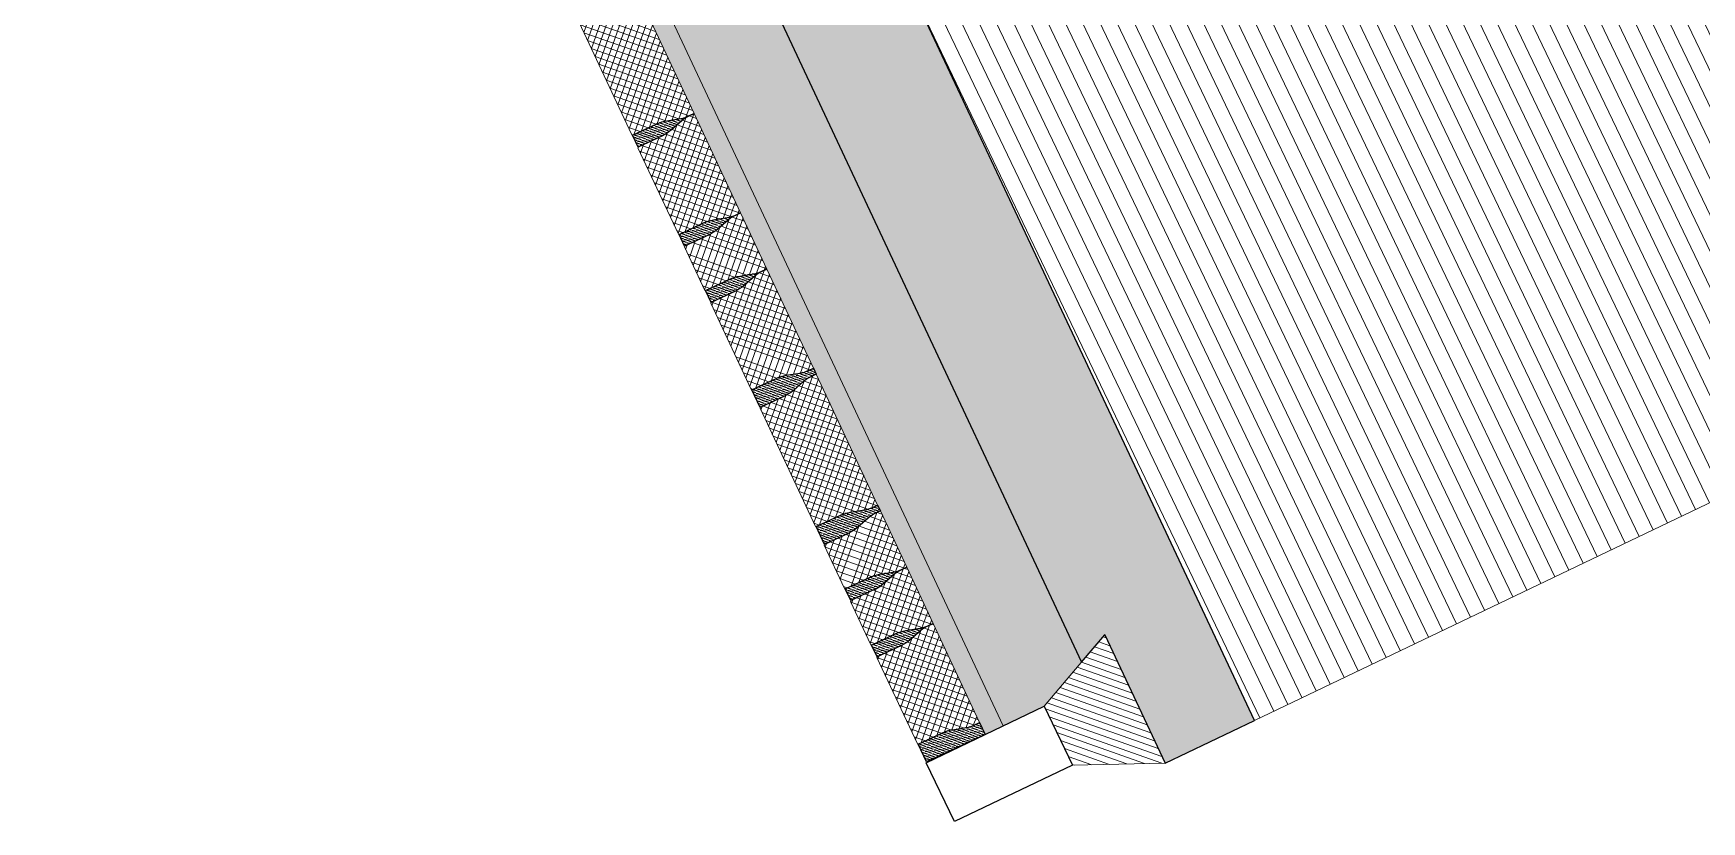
# Model space of a CAD drawing. Header units: metres. Extents: x 678805 to 1359287, y 2747329 to 5497370.
# Drawn here: x 679480.419 to 679482.97, y 2747414.929 to 2747416.135 of the extents above; entities that cross this region are included whole.
import ezdxf

# ---------------------------------------------------------------- set-up
doc = ezdxf.new("R2010")
doc.units = ezdxf.units.M
doc.layers.add('02-L-Waterfeatures 01', color=7, linetype='Continuous', true_color=0x4da6ff)
doc.layers.add('XREF_MON_WATERFEATURE$0$EIT_3 TR sorra', color=7, linetype='Continuous', true_color=0xd8ceb0)
doc.layers.add('XREF_MON_WATERFEATURE$0$-aux', color=50, linetype='Continuous', plot=False)
doc.layers.add('XREF_MON_WATERFEATURE$0$00_Aux', color=6, linetype='Continuous', plot=False)
doc.layers.add('XREF_MON_WATERFEATURE$0$02-L-projecció', color=7, linetype='Continuous', lineweight=5, true_color=0x636363)
doc.layers.add('XREF_MON_WATERFEATURE$0$3-TR tot_u', color=7, linetype='Continuous', lineweight=5, true_color=0x787878)
for name, color, linetype, lineweight in [('XREF_MON_WATERFEATURE$0$02-L-seccionat', 6, 'Continuous', 5), ('XREF_MON_WATERFEATURE$0$3-TR Formigó', 252, 'Continuous', 0), ('XREF_MON_WATERFEATURE$0$3-TR terra compactada', 45, 'Continuous', 0), ('XREF_MON_WATERFEATURE$0$3-TR Tot-u', 37, 'Continuous', 0)]:
    doc.layers.add(name, color=color, linetype=linetype, lineweight=lineweight)
pattern_1 = [(44.99999999989515, (-42.7872098154829, 32.41382765164599), (-0.00673519209078954, 0.006735192090814187), []), (134.9999999998951, (-42.7872098154829, 32.41382765164599), (-0.006735192090814189, -0.006735192090789539), [])]
pattern_2 = [(43.98579928964269, (-28.77457480868075, -68.73863398749381), (0.001927275125572214, 0.00660389192404396), [0.008532812500000061, -0.001706562500000013, 0, -0.001706562500000013])]

# ---------------------------------------------------------------- blocks, each defined once
blk = doc.blocks.new('XREF_MON_WATERFEATURE$0$WTF Without Channel')
at = {"layer": 'XREF_MON_WATERFEATURE$0$3-TR Formigó'}
h = blk.add_hatch(dxfattribs=at)
h.set_pattern_fill('ANSI37', color=256, scale=0.002999999999999999, angle=-18.27604261032589, style=0)
h.set_pattern_definition(pattern_1)
edge = h.paths.add_edge_path()
edge.add_line((0.345642413341146, 1.253303723875434), (0.3457063155739419, 1.261499254498632))
edge.add_arc((0.2972902313828527, 1.26187677877058), 0.04841755604090864, 359.5532453845096, 375.5522645108986)
edge.add_line((0.3439350406198614, 1.274858362041415), (0.3381502913336121, 1.295643834397198))
edge.add_arc((0.3932026036874281, 1.31096529537855), 0.05714459083854954, 179.5532546543674, 195.5522737806497, ccw=False)
edge.add_line((0.3360597499205582, 1.311410857364536), (0.3363804080082886, 1.352534881792963))
edge.add_line((0.3363804080082886, 1.352534881792963), (0.3355832261524014, 1.352541096974165))
edge.add_line((0.3355832261524014, 1.352541096974165), (0.3355898082746975, 1.353385148104281))
edge.add_line((0.3355898082746975, 1.353385148104281), (0.1897683698708974, 1.354522170964629))
edge.add_line((0.1897683698708974, 1.354522170964629), (0.1897617907753997, 1.353678117971868))
edge.add_line((0.1897617907753997, 1.353678117971868), (0.1889646084538512, 1.353684337809683))
edge.add_line((0.1889646084538512, 1.353684337809683), (0.1886439503661208, 1.312560310587288))
edge.add_arc((0.131501105331262, 1.313005877022646), 0.05714458214149617, 343.5542309988111, 359.55325012509354, ccw=False)
edge.add_line((0.1863077956742458, 1.296827806625516), (0.1801996276273243, 1.276135062798859))
edge.add_arc((0.2266363249421417, 1.262427681987269), 0.04841754998161203, 163.5542306388009, 179.5532497651898)
edge.add_line((0.1782202467813008, 1.262805202510209), (0.1781563426858597, 1.254609673749656))
edge.add_line((0.1781563426858597, 1.254609673749656), (0.345642413341146, 1.253303723875434))
h = blk.add_hatch(dxfattribs=at)
h.set_pattern_fill('ANSI37', color=256, scale=0.002999999999999999, angle=-18.27604261032589, style=0)
h.set_pattern_definition(pattern_1)
edge = h.paths.add_edge_path()
edge.add_line((0.4406025834406577, 1.252559720538557), (0.4406664882345908, 1.260755249764771))
edge.add_arc((0.3922503960194019, 1.261132765027368), 0.04841756399451735, 359.5532561195993, 375.5522752459881)
edge.add_line((0.4388952104865425, 1.274114359170199), (0.4331104612002932, 1.294899830128998))
edge.add_arc((0.488162775792965, 1.310221287201234), 0.05714459194732979, 179.5532502765493, 195.5522694028317, ccw=False)
edge.add_line((0.4310199209513925, 1.310666853561998), (0.4313405795047842, 1.351790875662119))
edge.add_line((0.4313405795047842, 1.351790875662119), (0.4305433981145583, 1.351797093171627))
edge.add_line((0.4305433981145583, 1.351797093171627), (0.4305499797711931, 1.352641143836082))
edge.add_line((0.4305499797711931, 1.352641143836082), (0.3572544132849984, 1.353212654124946))
edge.add_line((0.3572544132849984, 1.353212654124946), (0.3572478316283636, 1.352368603926153))
edge.add_line((0.3572478316283636, 1.352368603926153), (0.3564506502381377, 1.352374824229629))
edge.add_line((0.3564506502381377, 1.352374824229629), (0.3561299921504073, 1.311250796075911))
edge.add_arc((0.2989871460408464, 1.311696358136492), 0.05714458318205508, 343.55423539343246, 359.5532545197149, ccw=False)
edge.add_line((0.3537938386226855, 1.295518291648478), (0.3476856696444415, 1.274825547821821))
edge.add_arc((0.3941223688488682, 1.261118168434179), 0.04841755139078353, 163.5542328879748, 179.5532520143637)
edge.add_line((0.3457062892640792, 1.26149568706751), (0.3456423863327913, 1.253300157375635))
edge.add_line((0.3456423863327913, 1.253300157375635), (0.4406025834406577, 1.252559720538557))
h = blk.add_hatch(dxfattribs=at)
h.set_pattern_fill('ANSI37', color=256, scale=0.002999999999999999, angle=-18.27604261032589, style=0)
h.set_pattern_definition(pattern_1)
edge = h.paths.add_edge_path()
edge.add_line((0.5355628378248625, 1.251826351508499), (0.5356267428516261, 1.26002187980339))
edge.add_arc((0.4872106506364373, 1.260399395065987), 0.04841756399451735, 359.5532561195993, 375.5522752459881)
edge.add_line((0.5338554651035778, 1.273380989208818), (0.5280707151188366, 1.294166459701956))
edge.add_arc((0.5831230317175331, 1.309487914521854), 0.05714459327601579, 179.5532475616641, 195.5522666879465, ccw=False)
edge.add_line((0.5259801755684279, 1.309933483600617), (0.5263008334233277, 1.351057505700738))
edge.add_line((0.5263008334233277, 1.351057505700738), (0.5255036522659324, 1.351063724141569))
edge.add_line((0.5255036522659324, 1.351063724141569), (0.5255102339225672, 1.35190777340904))
edge.add_line((0.5255102339225672, 1.35190777340904), (0.4522146676692032, 1.352479285560549))
edge.add_line((0.4522146676692032, 1.352479285560549), (0.4522080853140764, 1.351635233964772))
edge.add_line((0.4522080853140764, 1.351635233964772), (0.4514109046223425, 1.351641453802586))
edge.add_line((0.4514109046223425, 1.351641453802586), (0.4510902463017814, 1.310517425648869))
edge.add_arc((0.3939473990011022, 1.31096298416306), 0.0571445843454853, 343.55423895840835, 359.55325808469075, ccw=False)
edge.add_line((0.4487540937053822, 1.294784920755775), (0.4426459237958156, 1.274092178326101))
edge.add_arc((0.4890826250062674, 1.260384801190797), 0.0484175526770842, 163.5542361163345, 179.5532552427235)
edge.add_line((0.4406665441139452, 1.260762317106129), (0.4406026409498267, 1.252566788345576))
edge.add_line((0.4406026409498267, 1.252566788345576), (0.5355628378248625, 1.251826351508499))
h = blk.add_hatch(dxfattribs=at)
h.set_pattern_fill('ANSI37', color=256, scale=0.002999999999999999, angle=-18.27604261032589, style=0)
h.set_pattern_definition(pattern_1)
edge = h.paths.add_edge_path()
edge.add_line((0.7667925496145003, 1.250023365486414), (0.7668564541756027, 1.25821889564395))
edge.add_arc((0.7184403688203602, 1.258596411632003), 0.0484175571404356, 359.5532551978485, 375.5522743242374)
edge.add_line((0.7650851768932156, 1.271578003186733), (0.7593004280726277, 1.292363474145533))
edge.add_arc((0.8143527472863905, 1.307684934401428), 0.05714459725282008, 179.5532521094857, 195.5522712357681, ccw=False)
edge.add_line((0.7572098871252351, 1.308130498975516), (0.7575305447473042, 1.349254523403943))
edge.add_line((0.7575305447473042, 1.349254523403943), (0.7567333642884009, 1.349260738585145))
edge.add_line((0.7567333642884009, 1.349260738585145), (0.7567399450137131, 1.350104788318277))
edge.add_line((0.7567399450137131, 1.350104788318277), (0.557174562805038, 1.351660872343929))
edge.add_line((0.557174562805038, 1.351660872343929), (0.5571679809155725, 1.350816820748151))
edge.add_line((0.5571679809155725, 1.350816820748151), (0.5563708002238386, 1.350823038723321))
edge.add_line((0.5563708002238386, 1.350823038723321), (0.5560501416704469, 1.309699013363571))
edge.add_arc((0.498907288817354, 1.310144575321218), 0.05714458992457901, 343.5542355493544, 359.5532546756369, ccw=False)
edge.add_line((0.5537139879098945, 1.293966507073493), (0.5476058184659891, 1.273273763246835))
edge.add_arc((0.5940425180196618, 1.259566386344362), 0.04841755102217103, 163.5542358255318, 179.5532549519207)
edge.add_line((0.5456264387841188, 1.259943902492524), (0.5455625353871696, 1.251748373731972))
edge.add_line((0.5455625353871696, 1.251748373731972), (0.7667925496145003, 1.250023365486414))
h = blk.add_hatch(dxfattribs=at)
h.set_pattern_fill('ANSI37', color=256, scale=0.002999999999999999, angle=-18.27604261032589, style=0)
h.set_pattern_definition(pattern_1)
edge = h.paths.add_edge_path()
edge.add_line((0.944278290823739, 1.248635947704316), (0.9443421932893656, 1.256831477861852))
edge.add_arc((0.8959261089818611, 1.25720900130541), 0.04841755615086137, 359.5532463658437, 375.5522654922327)
edge.add_line((0.9425709181024544, 1.270190585404635), (0.9367861685833745, 1.290976056829096))
edge.add_arc((0.9918384862567735, 1.306297516023772), 0.05714459548432343, 179.5532514985075, 195.5522706247899, ccw=False)
edge.add_line((0.9346956278688126, 1.306743081193418), (0.9350162850252204, 1.347867104224862))
edge.add_line((0.9350162850252204, 1.347867104224862), (0.9342191036349945, 1.347873320803047))
edge.add_line((0.9342191036349945, 1.347873320803047), (0.9342256852916293, 1.348717370536179))
edge.add_line((0.9342256852916293, 1.348717370536179), (0.788404248284813, 1.349854393862189))
edge.add_line((0.788404248284813, 1.349854393862189), (0.7883976680251621, 1.349010342266411))
edge.add_line((0.7883976680251621, 1.349010342266411), (0.7876004852379523, 1.349016562104226))
edge.add_line((0.7876004852379523, 1.349016562104226), (0.7872798273830526, 1.30789253441617))
edge.add_arc((0.7301369760703236, 1.308338097435037), 0.05714458839253656, 343.55423447331646, 359.5532535995989, ccw=False)
edge.add_line((0.7849436733896695, 1.292160028591753), (0.7788355046442561, 1.271467285696418))
edge.add_arc((0.8252722020754888, 1.257759905713218), 0.04841754985874095, 163.5542316179869, 179.5532507443758)
edge.add_line((0.7768561240310632, 1.258137425407768), (0.7767922197027914, 1.249941896181554))
edge.add_line((0.7767922197027914, 1.249941896181554), (0.944278290823739, 1.248635947704316))
h = blk.add_hatch(dxfattribs=at)
h.set_pattern_fill('ANSI37', color=256, scale=0.002999999999999999, angle=-18.27604261032589, style=0)
h.set_pattern_definition(pattern_1)
edge = h.paths.add_edge_path()
edge.add_line((1.039238461854573, 1.24789201328531), (1.039302366182845, 1.256087542045862))
edge.add_arc((0.9908862723108771, 1.256465057541289), 0.04841756565306133, 359.5532558593702, 375.5522749857591)
edge.add_line((1.037531088434797, 1.269446651916952), (1.031746339381378, 1.290232121944428))
edge.add_arc((1.086798655397998, 1.305553580906274), 0.05714459382577938, 179.5532517189947, 195.5522708452771, ccw=False)
edge.add_line((1.029655798666816, 1.30599914584309), (1.029976457453039, 1.347123168874533))
edge.add_line((1.029976457453039, 1.347123168874533), (1.029179275597151, 1.34712938591838))
edge.add_line((1.029179275597151, 1.34712938591838), (1.029185857486617, 1.347973436117173))
edge.add_line((1.029185857486617, 1.347973436117173), (0.9558902912332528, 1.34854494733736))
edge.add_line((0.9558902912332528, 1.34854494733736), (0.9558837091109567, 1.347700896672905))
edge.add_line((0.9558837091109567, 1.347700896672905), (0.9550865281863921, 1.347707116045059))
edge.add_line((0.9550865281863921, 1.347707116045059), (0.9547658705643229, 1.306583087891341))
edge.add_arc((0.8976230244547616, 1.307028649951921), 0.05714458318205519, 343.5542353934325, 359.5532545197149, ccw=False)
edge.add_line((0.9524297170366012, 1.290850583463908), (0.9463215478255265, 1.270157841034234))
edge.add_arc((0.9927582501106809, 1.256450459524153), 0.04841755494635159, 163.5542315112097, 179.5532506375986)
edge.add_line((0.9443421669795029, 1.256827979348601), (0.944278264746707, 1.248632450588048))
edge.add_line((0.944278264746707, 1.248632450588048), (1.039238461854573, 1.24789201328531))
h = blk.add_hatch(dxfattribs=at)
h.set_pattern_fill('ANSI37', color=256, scale=0.002999999999999999, angle=-18.27604261032589, style=0)
h.set_pattern_definition(pattern_1)
edge = h.paths.add_edge_path()
edge.add_line((1.206724531811368, 1.24658606434241), (1.206788434975486, 1.254781594034285))
edge.add_arc((1.158372350551566, 1.255159116649454), 0.04841755626081401, 359.553247347177, 375.5522664735659)
edge.add_line((1.205017159555744, 1.268140701577068), (1.199232410269495, 1.288926174398513))
edge.add_arc((1.254284719309753, 1.304247634914204), 0.05714458752146132, 179.553255095342, 195.5522742216244, ccw=False)
edge.add_line((1.197141868856441, 1.304693196434529), (1.197462526944172, 1.345817221328617))
edge.add_line((1.197462526944172, 1.345817221328617), (1.196665345088284, 1.34582343697548))
edge.add_line((1.196665345088284, 1.34582343697548), (1.196671927676242, 1.346667486708612))
edge.add_line((1.196671927676242, 1.346667486708612), (1.050850489039611, 1.347804510965944))
edge.add_line((1.050850489039611, 1.347804510965944), (1.050843909245621, 1.346960457507522))
edge.add_line((1.050843909245621, 1.346960457507522), (1.050046726924073, 1.346966677810998))
edge.add_line((1.050046726924073, 1.346966677810998), (1.049726069302004, 1.305842650588603))
edge.add_arc((0.9925832228431966, 1.306288215134352), 0.0571445835506677, 343.5542329044947, 359.5532520307771, ccw=False)
edge.add_line((1.04738991507579, 1.29011014616117), (1.041281746563207, 1.269417402334512))
edge.add_arc((1.087718442221246, 1.255710021755753), 0.04841754832669871, 163.5542303479979, 179.5532494743868)
edge.add_line((1.039302365717184, 1.256087542511524), (1.039238461854573, 1.24789201328531))
edge.add_line((1.039238461854573, 1.24789201328531), (1.206724531811368, 1.24658606434241))
h = blk.add_hatch(dxfattribs=at)
h.set_pattern_fill('ANSI37', color=256, scale=0.002999999999999999, angle=-18.27604261032589, style=0)
h.set_pattern_definition(pattern_1)
edge = h.paths.add_edge_path()
edge.add_line((1.427954547901344, 1.244861080776901), (1.428018452695277, 1.253056610934437))
edge.add_arc((1.379602367572865, 1.253434128579269), 0.04841755692053009, 359.5532532351801, 375.552272361569)
edge.add_line((1.426247175878551, 1.26641571847722), (1.42046242612664, 1.287201190833003))
edge.add_arc((1.47551474191043, 1.302522651451627), 0.05714459404568473, 179.5532533819265, 195.5522725082089, ccw=False)
edge.add_line((1.418371884946417, 1.302968214731664), (1.418692543034147, 1.344092238228769))
edge.add_line((1.418692543034147, 1.344092238228769), (1.417895363040905, 1.344098453409971))
edge.add_line((1.417895363040905, 1.344098453409971), (1.417901943300556, 1.344942503608764))
edge.add_line((1.417901943300556, 1.344942503608764), (1.218336561091881, 1.346498586703093))
edge.add_line((1.218336561091881, 1.346498586703093), (1.218329979202416, 1.345654536969961))
edge.add_line((1.218329979202416, 1.345654536969961), (1.217532798510682, 1.34566075494513))
edge.add_line((1.217532798510682, 1.34566075494513), (1.217212140422951, 1.30453672958538))
edge.add_arc((1.160069284489131, 1.304982289420587), 0.05714459298866387, 343.5542377014293, 359.5532568277118, ccw=False)
edge.add_line((1.21487598712806, 1.28880422236398), (1.208767817218494, 1.268111479002983))
edge.add_arc((1.255204516655751, 1.254404101272121), 0.04841755114504167, 163.5542348463468, 179.5532539727357)
edge.add_line((1.206788437303793, 1.254781618248672), (1.206724533674013, 1.24658608948812))
edge.add_line((1.206724533674013, 1.24658608948812), (1.427954547901344, 1.244861080776901))
h = blk.add_hatch(dxfattribs=at)
h.set_pattern_fill('ANSI31', color=256, scale=0.003, angle=-18.27604261022104, style=0)
h.set_pattern_definition([(45, (-66.7853375872572, 34.18097994569689), (-0.006735192090801864, 0.006735192090801864), [])])
h.paths.add_polyline_path([(0.1581040430839025, 1.154769063927234), (0.05810404229227828, 1.154769061133266), (1.108260143922735e-05, 1.02567359386012), (0.2169469705342166, 1.024007002823056)])
at = {"layer": 'XREF_MON_WATERFEATURE$0$3-TR terra compactada'}
h = blk.add_hatch(dxfattribs=at)
h.set_pattern_fill('LINE', color=256, scale=0.0075, style=0)
h.set_pattern_definition([(3.180554681463517e-15, (-0.0845599917398725, -1.595055404119194), (-8.673617379884035e-19, 0.0238125), [])])
h.paths.add_polyline_path([(-5.53626399124596e-06, 0.8741881636903939), (-5.536237375647346e-06, -0.7499505232405763), (7.645201560558569, -0.7499505230225632), (7.644030673154994, 0.7866132804195951), (4.536513713151985, 0.8108087480970578), (4.458066120157298, 1.011425611906631), (4.110179208653628, 1.01413429750308), (4.110179208653628, 0.464878128050252), (2.490238671648917, 0.464878128050252), (2.376964243046694, 0.8574036178634836)])
at = {"layer": 'XREF_MON_WATERFEATURE$0$3-TR Tot-u'}
h = blk.add_hatch(dxfattribs=at)
h.set_pattern_fill('EARTH', color=256, scale=0.005, angle=-84.07414778341365)
h.set_pattern_definition([(275.9258522165863, (1.508662058674115, -0.1148725102261983), (0.03485825126725671, -0.02830242601949161), [0.03175, -0.03175]), (275.9258522165863, (1.520504685665381, -0.1136432929922426), (0.03485825126725671, -0.02830242601949161), [0.03175, -0.03175]), (275.9258522165863, (1.532347312656646, -0.1124140757582861), (0.03485825126725671, -0.02830242601949161), [0.03175, -0.03175]), (5.925852216586344, (1.536704594065053, -0.1159518790107228), (0.02830242601949161, 0.03485825126725671), [0.03174999999999997, -0.03174999999999997]), (5.925852216586344, (1.537933811299009, -0.1277945060019885), (0.02830242601949161, 0.03485825126725671), [0.03174999999999997, -0.03174999999999997]), (5.925852216586344, (1.539163028532965, -0.1396371329932533), (0.02830242601949161, 0.03485825126725671), [0.03174999999999997, -0.03174999999999997])])
h.paths.add_polyline_path([(-5.536544751993944e-06, 0.8741881636923763), (2.376964243046694, 0.8574036178634836), (2.490238671648917, 0.464878128050252), (2.490238671623517, 0.8148778565580336), (2.708667553914298, 0.8148778565580336), (2.708667595275242, 1.054866273411669), (0.1943516316543867, 1.074182261771467), (0.216930352319348, 1.024007327297947), (-5.536544751993944e-06, 1.025673916006705)])
at = {"layer": 'XREF_MON_WATERFEATURE$0$3-TR tot_u'}
h = blk.add_hatch(dxfattribs=at)
h.set_pattern_fill('AR-CONC', color=256, scale=0.0002499999999999998, angle=90.27678088138283)
h.set_pattern_definition([(158.5528234916038, (-42.78699457145998, 32.41382599851346), (-0.01071414020334408, 0.04444703537656459), [0.004762499999999994, -0.05238749999999995]), (103.5528234916038, (-42.78699457145998, 32.41382599851346), (-0.042478511822929, -0.02355052202099124), [0.003809999999999991, -0.04191014604249987]), (209.0042681916038, (-42.78788741364846, 32.41752990564561), (-0.05319265014223656, 0.02089651386113734), [0.004047502199999995, -0.04452256114999995]), (154.7370234916038, (-42.79903456162432, 32.40978512769794), (-0.01159854796105582, 0.06759205884945055), [0.007143749999999996, -0.07858124999999995]), (205.1883811016038, (-42.80000111194098, 32.41541779177493), (-0.07752613342460271, 0.03658516449488297), [0.006071255784999993, -0.0667839020399999]), (99.73697466160382, (-42.79903456162432, 32.40978512769794), (-0.07752613342278561, 0.036585164499046), [0.005714991767499993, -0.0628649329799999]), (129.5528234916038, (-42.79804499925816, 32.41681533908701), (0.01217751511735449, 0.04406843003303181), [0.004762499999999997, -0.05238749999999997]), (74.55282349160389, (-42.79804499925816, 32.41681533908701), (-0.0485699864642681, -3.622266203685831e-06), [0.003809999999999994, -0.04190999999999991]), (180.0042684916039, (-42.79703020596647, 32.42048770884281), (-0.03639247154533939, 0.04406480761108346), [0.004047502199999998, -0.04452248439999997]), (146.0528234916038, (-42.78699457145998, 32.41382599851346), (-0.02028587552938745, -0.005993882991116794), [0, -0.04140199999999995, 0, -0.04254499999999995, 0, -0.04206874999999995]), (116.0528234916039, (-42.78699457145998, 32.41382599851346), (-0.02905871588294157, 0.007867938773241597), [0, -0.02425699999999995, 0, -0.04044949999999991, 0, -0.01603374999999996]), (76.05282349160389, (-42.78248900048205, 32.40040140968046), (-0.009427757665139928, 0.03259170348029379), [0, -0.01587499999999993, 0, -0.04952999999999987, 0, -0.06572249999999974]), (66.05282349160389, (-42.78046856460863, 32.39438141506395), (-0.01780916575072015, 0.03308521069580599), [0, -0.02063749999999998, 0, -0.03289299999999997, 0, -0.04667249999999996])])
h.paths.add_polyline_path([(0.194583493892182, 1.07418028416405), (2.708899457513037, 1.054864295804252), (2.708603232039573, 1.204870996496144), (0.1583192873396602, 1.224463306798103), (0.1583192868739989, 1.154767410329047)])
at = {"layer": 'XREF_MON_WATERFEATURE$0$EIT_3 TR sorra'}
h = blk.add_hatch(dxfattribs=at)
h.set_pattern_fill('ANSI36', color=256, scale=0.001075000000000009, angle=-1.014200710357327, style=0, double=1)
h.set_pattern_definition([(43.98579928964269, (-29.5406967565858, -68.73266013944522), (0.001927275125572214, 0.00660389192404396), [0.008532812500000061, -0.001706562500000013, 0, -0.001706562500000013])])
edge = h.paths.add_edge_path()
edge.add_line((0.1781562877378278, 1.254602802917362), (0.1581040428510718, 1.254769065883012))
edge.add_line((0.1581040428510718, 1.254769065883012), (0.1588946162748002, 1.353915428742767))
edge.add_line((0.1588946162748002, 1.353915428742767), (0.188964580514174, 1.353680962696672))
edge.add_line((0.188964580514174, 1.353680962696672), (0.1886438935554438, 1.312553439754994))
edge.add_arc((0.1315010427084768, 1.312998999460287), 0.05714458790095229, 343.5542377918861, 359.55325691819706, ccw=False)
edge.add_line((0.1863077404933833, 1.296820933930577), (0.1801995712823086, 1.276128192432226))
edge.add_arc((0.2266362657497583, 1.262420815399777), 0.04841754618083161, 163.5542339740257, 179.5532531002386)
edge.add_line((0.1782201913676076, 1.262798333074898), (0.1781562877378278, 1.254602802917362))
edge.add_line((0.1781562877378278, 1.254602802917362), (0.1581040428510718, 1.254769065883012))
h = blk.add_hatch(dxfattribs=at)
h.set_pattern_fill('ANSI36', color=256, scale=0.001075000000000009, angle=-1.014200710357327, style=0, double=1)
h.set_pattern_definition([(43.98579928964269, (-29.63565692808229, -68.73191639780998), (0.001927275125572214, 0.00660389192404396), [0.008532812500000061, -0.001706562500000013, 0, -0.001706562500000013])])
edge = h.paths.add_edge_path()
edge.add_line((0.3456423870312832, 1.253300158772618), (0.3457062906610631, 1.261495688464493))
edge.add_arc((0.2972902121649339, 1.261873205177892), 0.04841755028718653, 359.5532542762355, 375.5522734023475)
edge.add_line((0.3439350138443373, 1.274854794144631), (0.3381502654894106, 1.295640270225705))
edge.add_arc((0.3932025813898425, 1.310961730015969), 0.05714459393595903, 179.5532525504922, 195.5522716767106, ccw=False)
edge.add_line((0.336059724542018, 1.311407294124366), (0.3363804108022563, 1.352534813340754))
edge.add_line((0.3363804108022563, 1.352534813340754), (0.3564506795747988, 1.3523783152923))
edge.add_line((0.3564506795747988, 1.3523783152923), (0.3561299926160686, 1.311250797472895))
edge.add_arc((0.2989871279327931, 1.311696359457492), 0.05714460175461236, 343.5542356147907, 359.5532547411015, ccw=False)
edge.add_line((0.3537938383898549, 1.295518287923188), (0.3476856698772721, 1.274825547821821))
edge.add_arc((0.3941223572519443, 1.261118168407137), 0.04841754005266211, 163.5542288940713, 179.5532480202841)
edge.add_line((0.3457062890312486, 1.261495690327139), (0.3456423863327913, 1.253300158306957))
h = blk.add_hatch(dxfattribs=at)
h.set_pattern_fill('ANSI36', color=256, scale=0.001075000000000009, angle=-1.014200710357327, style=0, double=1)
h.set_pattern_definition([(43.98579928964269, (-29.37321068616334, -68.73396628070623), (0.001927275125572214, 0.00660389192404396), [0.008532812500000061, -0.001706562500000013, 0, -0.001706562500000013])])
edge = h.paths.add_edge_path()
edge.add_line((0.4406025594591014, 1.252556222490967), (0.4406664607605748, 1.26075175125152))
edge.add_arc((0.3922503725566022, 1.261129271018682), 0.04841756001854546, 359.5532507521929, 375.5522698783049)
edge.add_line((0.4388951844095104, 1.274110859725625), (0.4331104362874143, 1.294896334875376))
edge.add_arc((0.4881627473339245, 1.31021779313876), 0.05714458885037429, 179.5532523804885, 195.5522715067069, ccw=False)
edge.add_line((0.4310198955728524, 1.310663357377053), (0.4313405822987519, 1.351790877059103))
edge.add_line((0.4313405822987519, 1.351790877059103), (0.4514108510712944, 1.351634381804616))
edge.add_line((0.4514108510712944, 1.351634381804616), (0.4510901634140723, 1.310506861191244))
edge.add_arc((0.3939473105610807, 1.310952423148875), 0.05714458992447809, 343.5542355493404, 359.55325467565126, ccw=False)
edge.add_line((0.4487540096535199, 1.294774354901166), (0.4426458406752758, 1.274081614334137))
edge.add_arc((0.4890825364502582, 1.260374234583689), 0.04841754820435734, 163.5542313272714, 179.5532504534843)
edge.add_line((0.4406664600620829, 1.260751754511149), (0.4406025585277789, 1.252556221559645))
h = blk.add_hatch(dxfattribs=at)
h.set_pattern_fill('ANSI36', color=256, scale=0.001075000000000009, angle=-1.014200710357327, style=0, double=1)
h.set_pattern_definition([(43.98579928964269, (-29.17329053734179, -68.73551806015894), (0.001927275125572214, 0.00660389192404396), [0.008532812500000061, -0.001706562500000013, 0, -0.001706562500000013])])
edge = h.paths.add_edge_path()
edge.add_line((0.5455625074474924, 1.251744881272317), (0.535562812679153, 1.251822852063925))
edge.add_line((0.535562812679153, 1.251822852063925), (0.5356267149119489, 1.260018380358816))
edge.add_arc((0.4872106304871959, 1.260395902973874), 0.04841755626164656, 359.5532473473161, 375.5522664734281)
edge.add_line((0.533855439492207, 1.273377487901599), (0.5280706899731271, 1.294162963982672))
edge.add_arc((0.5831229995956888, 1.309484420356446), 0.05714458697192452, 179.5532509380429, 195.5522700642614, ccw=False)
edge.add_line((0.5259801497242265, 1.309929986018688), (0.5263008357516341, 1.351057505700738))
edge.add_line((0.5263008357516341, 1.351057505700738), (0.5563707997581773, 1.350823039188982))
edge.add_line((0.5563707997581773, 1.350823039188982), (0.5560501137307696, 1.309695519041271))
edge.add_arc((0.4989072591045836, 1.310141081594462), 0.05714459170226208, 343.554234966086, 359.5532540923969, ccw=False)
edge.add_line((0.5537139597373866, 1.293963012285531), (0.5476057909919732, 1.273270271252842))
edge.add_arc((0.5940424855758382, 1.259562895048782), 0.04841754605796069, 163.5542349532118, 179.5532540794247)
edge.add_line((0.5456264113101028, 1.259940411895514), (0.5455625074474924, 1.251744881272317))
edge.add_line((0.5455625074474924, 1.251744881272317), (0.535562812679153, 1.251822852063925))
h = blk.add_hatch(dxfattribs=at)
h.set_pattern_fill('ANSI36', color=256, scale=0.001075000000000009, angle=-1.014200710357327, style=0, double=1)
h.set_pattern_definition([(43.98579928964269, (-28.94206082555215, -68.73732104385272), (0.001927275125572214, 0.00660389192404396), [0.008532812500000061, -0.001706562500000013, 0, -0.001706562500000013])])
edge = h.paths.add_edge_path()
edge.add_line((0.7767922192371302, 1.249941896181554), (0.7667925251672827, 1.250019868370146))
edge.add_line((0.7667925251672827, 1.250019868370146), (0.7668564274000786, 1.258215398062021))
edge.add_arc((0.7184403492531954, 1.258592917260589), 0.04841754995732837, 359.5532513322335, 375.5522704583455)
edge.add_line((0.7650851512818448, 1.271574503742159), (0.7593004022284262, 1.292359979357571))
edge.add_arc((0.8143527117345726, 1.307681436559735), 0.0571445870818773, 179.5532517695093, 195.5522708957278, ccw=False)
edge.add_line((0.7572098617466949, 1.308127001393587), (0.7575305475412719, 1.349254522472621))
edge.add_line((0.7575305475412719, 1.349254522472621), (0.7876005124791376, 1.349020056892187))
edge.add_line((0.7876005124791376, 1.349020056892187), (0.7872798245890849, 1.30789253441617))
edge.add_arc((0.7301369717360933, 1.308338096373801), 0.05714458992447809, 343.5542355493404, 359.55325467565126, ccw=False)
edge.add_line((0.7849436708285324, 1.292160028126092), (0.7788355025487803, 1.271467286627741))
edge.add_arc((0.8252721968998147, 1.257759908766903), 0.04841754630370228, 163.5542329948406, 179.5532521210535)
edge.add_line((0.7768561224012487, 1.258137427270413), (0.7767922192371302, 1.249941896181554))
edge.add_line((0.7767922192371302, 1.249941896181554), (0.7667925251672827, 1.250019868370146))
h = blk.add_hatch(dxfattribs=at)
h.set_pattern_fill('ANSI36', color=256, scale=0.001075000000000009, angle=-1.014200710357327, style=0, double=1)
h.set_pattern_definition([(43.98579928964269, (-29.03702105013404, -68.73658410506323), (0.001927275125572214, 0.00660389192404396), [0.008532812500000061, -0.001706562500000013, 0, -0.001706562500000013])])
edge = h.paths.add_edge_path()
edge.add_line((0.944278264746707, 1.248632450588048), (0.9443421679108255, 1.256827981211246))
edge.add_arc((0.8959260882235784, 1.257205501471033), 0.04841755150591978, 359.5532500906702, 375.5522692167822)
edge.add_line((0.9425708920254223, 1.270187087357045), (0.9367861436704956, 1.290972562506796))
edge.add_arc((0.9918384576813177, 1.306294023721009), 0.05714459249732046, 179.5532544339121, 195.5522735601305, ccw=False)
edge.add_line((0.9346956022574417, 1.306739585939796), (0.9350162889833413, 1.347867106087507))
edge.add_line((0.9350162889833413, 1.347867106087507), (0.9550865579887144, 1.347710608970375))
edge.add_line((0.9550865579887144, 1.347710608970375), (0.9547658707971536, 1.306583089753986))
edge.add_arc((0.8976230127409943, 1.307028652669906), 0.05714459513495947, 343.5542346292236, 359.55325375553446, ccw=False)
edge.add_line((0.9524297165709399, 1.290850582066924), (0.946321548756849, 1.270157840568573))
edge.add_arc((0.9927582373226391, 1.2564504576075), 0.04841754219905908, 163.5542252681307, 179.5532443943435)
edge.add_line((0.9443421669795029, 1.25682798260823), (0.9442782645138763, 1.24863245105371))
h = blk.add_hatch(dxfattribs=at)
h.set_pattern_fill('ANSI36', color=256, scale=0.001075000000000009, angle=-1.014200710357327, style=0, double=1)
h.set_pattern_definition(pattern_2)
edge = h.paths.add_edge_path()
edge.add_line((1.039238436941694, 1.24788851523772), (1.03930233917449, 1.256084043998272))
edge.add_arc((0.9908862522780506, 1.256461561047435), 0.04841755868985961, 359.5532539564232, 375.5522730825352)
edge.add_line((1.037531062124934, 1.269443152006716), (1.03174631470133, 1.290228627156467))
edge.add_arc((1.086798625515009, 1.30555008707663), 0.05714458907027956, 179.5532540434203, 195.5522731696388, ccw=False)
edge.add_line((1.029655773521107, 1.305995649658144), (1.029976459548514, 1.347123169340194))
edge.add_line((1.029976459548514, 1.347123169340194), (1.050046729019549, 1.34696667501703))
edge.add_line((1.050046729019549, 1.34696667501703), (1.049726041827988, 1.305839153472335))
edge.add_arc((0.9925831905153597, 1.306284716491187), 0.05714458839243564, 343.55423447330236, 359.5532535996133, ccw=False)
edge.add_line((1.047389887834605, 1.290106647647918), (1.041281719554853, 1.26941390708089))
edge.add_arc((1.087718416404538, 1.255706522955664), 0.04841755047362511, 163.5542267221464, 179.5532458483592)
edge.add_line((1.039302337777507, 1.25608404679224), (1.039238436476033, 1.247888514306397))
h = blk.add_hatch(dxfattribs=at)
h.set_pattern_fill('ANSI36', color=256, scale=0.001075000000000009, angle=-1.014200710357327, style=0, double=1)
h.set_pattern_definition(pattern_2)
edge = h.paths.add_edge_path()
edge.add_line((1.206724506432828, 1.246582567226143), (1.206788409829777, 1.254778097383679))
edge.add_arc((1.158372329676868, 1.255155614329908), 0.04841755194573062, 359.5532540160064, 375.5522731421183)
edge.add_line((1.205017133013051, 1.268137203529478), (1.199232385589447, 1.288922679610551))
edge.add_arc((1.254284703146658, 1.304244139633647), 0.05714459559450302, 179.553252330005, 195.5522714562234, ccw=False)
edge.add_line((1.197141844642054, 1.304689703974874), (1.197462531135123, 1.34581722225994))
edge.add_line((1.197462531135123, 1.34581722225994), (1.217532799209174, 1.345660724677146))
edge.add_line((1.217532799209174, 1.345660724677146), (1.217212112716105, 1.30453320639208))
edge.add_arc((1.160069247916414, 1.304978769205066), 0.05714460187748318, 343.5542347851455, 359.5532539114564, ccw=False)
edge.add_line((1.214875958257061, 1.288800696842373), (1.208767789744478, 1.268107957206667))
edge.add_arc((1.255204478426683, 1.254400575073984), 0.04841754207618804, 163.5542262473168, 179.5532453735297)
edge.add_line((1.206788408199962, 1.254778099246324), (1.206724505734336, 1.246582568157465))
h = blk.add_hatch(dxfattribs=at)
h.set_pattern_fill('ANSI36', color=256, scale=0.001075000000000009, angle=-1.014200710357327, style=0, double=1)
h.set_pattern_definition([(62.26184189986373, (25.29031253173266, 249.3079363913275), (-0.0002408934136971146, 0.006875154421345005), [0.008532812500000075, -0.001706562500000015, 0, -0.001706562500000015])])
h.paths.add_polyline_path([(0.1581040433167331, 1.224464959930629), (2.708387987550985, 1.204872651491315), (2.708621797247496, 1.234871822874994), (0.1581040428510718, 1.254769065883012)])
at = {"layer": 'XREF_MON_WATERFEATURE$0$-aux'}
for points in [[(0.1781562877378278, 1.254602802917362), (0.1581040428510718, 1.254769065883012), (0.1588946162748002, 1.353915428742767), (0.188964580514174, 1.353680962696672), (0.1886438935554438, 1.312553439754994, -0.0699225111484148), (0.1863077404933833, 1.296820933930577), (0.1801995712823086, 1.276128192432226, 0.06992251114798485), (0.1782201913676076, 1.262798333074898), (0.1781562877378278, 1.254602802917362), (0.1581040428510718, 1.254769065883012)], [(0.3456423863327913, 1.253300158306957), (0.3456423870312832, 1.253300158772618), (0.3457062906610631, 1.261495688464493, 0.06992251114754273), (0.3439350138443373, 1.274854794144631), (0.3381502654894106, 1.295640270225705, -0.06992251114800961), (0.336059724542018, 1.311407294124366), (0.3363804108022563, 1.352534813340754), (0.3564506795747988, 1.3523783152923), (0.3561299926160686, 1.311250797472895, -0.0699225111484148), (0.3537938383898549, 1.295518287923188), (0.3476856698772721, 1.274825547821821, 0.06992251114798485), (0.3457062890312486, 1.261495690327139), (0.3456423863327913, 1.253300158306957), (0.3456423870312832, 1.253300158772618)], [(0.4406025585277789, 1.252556221559645), (0.4406025594591014, 1.252556222490967), (0.4406664607605748, 1.26075175125152, 0.06992251114754273), (0.4388951844095104, 1.274110859725625), (0.4331104362874143, 1.294896334875376, -0.06992251114800961), (0.4310198955728524, 1.310663357377053), (0.4313405822987519, 1.351790877059103), (0.4514108510712944, 1.351634381804616), (0.4510901634140723, 1.310506861191244, -0.0699225111484148), (0.4487540096535199, 1.294774354901166), (0.4426458406752758, 1.274081614334137, 0.06992251114798485), (0.4406664600620829, 1.260751754511149), (0.4406025585277789, 1.252556221559645), (0.4406025594591014, 1.252556222490967)], [(0.5455625074474924, 1.251744881272317), (0.535562812679153, 1.251822852063925), (0.5356267149119489, 1.260018380358816, 0.06992251114754273), (0.533855439492207, 1.273377487901599), (0.5280706899731271, 1.294162963982672, -0.06992251114800961), (0.5259801497242265, 1.309929986018688), (0.5263008357516341, 1.351057505700738), (0.5563707997581773, 1.350823039188982), (0.5560501137307696, 1.309695519041271, -0.0699225111484148), (0.5537139597373866, 1.293963012285531), (0.5476057909919732, 1.273270271252842, 0.06992251114798485), (0.5456264113101028, 1.259940411895514), (0.5455625074474924, 1.251744881272317), (0.535562812679153, 1.251822852063925)], [(0.7767922192371302, 1.249941896181554), (0.7667925251672827, 1.250019868370146), (0.7668564274000786, 1.258215398062021, 0.06992251114754273), (0.7650851512818448, 1.271574503742159), (0.7593004022284262, 1.292359979357571, -0.06992251114800961), (0.7572098617466949, 1.308127001393587), (0.7575305475412719, 1.349254522472621), (0.7876005124791376, 1.349020056892187), (0.7872798245890849, 1.30789253441617, -0.0699225111484148), (0.7849436708285324, 1.292160028126092), (0.7788355025487803, 1.271467286627741, 0.06992251114798485), (0.7768561224012487, 1.258137427270413), (0.7767922192371302, 1.249941896181554), (0.7667925251672827, 1.250019868370146)], [(0.9442782645138763, 1.24863245105371), (0.944278264746707, 1.248632450588048), (0.9443421679108255, 1.256827981211246, 0.06992251114754273), (0.9425708920254223, 1.270187087357045), (0.9367861436704956, 1.290972562506796, -0.06992251114800961), (0.9346956022574417, 1.306739585939796), (0.9350162889833413, 1.347867106087507), (0.9550865579887144, 1.347710608970375), (0.9547658707971536, 1.306583089753986, -0.0699225111484148), (0.9524297165709399, 1.290850582066924), (0.946321548756849, 1.270157840568573, 0.06992251114798485), (0.9443421669795029, 1.25682798260823), (0.9442782645138763, 1.24863245105371), (0.944278264746707, 1.248632450588048)], [(1.039238436476033, 1.247888514306397), (1.039238436941694, 1.24788851523772), (1.03930233917449, 1.256084043998272, 0.06992251114754273), (1.037531062124934, 1.269443152006716), (1.03174631470133, 1.290228627156467, -0.06992251114800961), (1.029655773521107, 1.305995649658144), (1.029976459548514, 1.347123169340194), (1.050046729019549, 1.34696667501703), (1.049726041827988, 1.305839153472335, -0.0699225111484148), (1.047389887834605, 1.290106647647918), (1.041281719554853, 1.26941390708089, 0.06992251114798485), (1.039302337777507, 1.25608404679224), (1.039238436476033, 1.247888514306397), (1.039238436941694, 1.24788851523772)], [(1.206724505734336, 1.246582568157465), (1.206724506432828, 1.246582567226143), (1.206788409829777, 1.254778097383679, 0.06992251114754273), (1.205017133013051, 1.268137203529478), (1.199232385589447, 1.288922679610551, -0.06992251114800961), (1.197141844642054, 1.304689703974874), (1.197462531135123, 1.34581722225994), (1.217532799209174, 1.345660724677146), (1.217212112716105, 1.30453320639208, -0.0699225111484148), (1.214875958257061, 1.288800696842373), (1.208767789744478, 1.268107957206667, 0.06992251114798485), (1.206788408199962, 1.254778099246324), (1.206724505734336, 1.246582568157465), (1.206724506432828, 1.246582567226143)]]:
    blk.add_lwpolyline(points, format="xyb", dxfattribs=at)
at = {"layer": 'XREF_MON_WATERFEATURE$0$00_Aux'}
blk.add_lwpolyline([(0.05810404275793957, 1.354769065976144), (0.1581040428510718, 1.354769065976144), (0.1581040428510718, 1.154769065789879), (0.05810404275793957, 1.154769065324218), (0.05810404275793957, 1.354769065510482)], dxfattribs=at)
blk.add_lwpolyline([(-5.536544751993944e-06, 0.8741881636923763), (2.376964243046694, 0.8574036178634836), (2.490238671648917, 0.464878128050252), (2.490238671623517, 0.8148778565580336), (2.708667553914298, 0.8148778565580336), (2.708667595275242, 1.054866273411669), (0.1943516316543867, 1.074182261771467), (0.216930352319348, 1.024007327297947), (-5.536544751993944e-06, 1.025673916006705)], close=True, dxfattribs=at)
at = {"layer": 'XREF_MON_WATERFEATURE$0$02-L-projecció'}
for points in [[(0.1581040428510718, 1.224464960396291), (2.708387990344953, 1.204872651025654)], [(0.1943682498324, 1.074181937755688), (2.7086675952752, 1.054866076604339)]]:
    blk.add_lwpolyline(points, dxfattribs=at)
for points in [[(0.1581040430839025, 1.154769063927234), (0.2169469705342166, 1.024007002823056), (1.108167011665273e-05, 1.025673591531814), (0.05810404322360085, 1.154769064858557)], [(-5.53626399124596e-06, 0.8741881636903939), (-5.536237375647346e-06, -0.7499505232405763), (7.645201560558569, -0.7499505230225632), (7.644030673154994, 0.7866132804195951), (4.536513713151985, 0.8108087480970578), (4.458066120157298, 1.011425611906631), (4.110179208653628, 1.01413429750308), (4.110179208653628, 0.464878128050252), (2.490238671648917, 0.464878128050252), (2.376964243046694, 0.8574036178634836)]]:
    blk.add_lwpolyline(points, close=True, dxfattribs=at)
at = {"layer": 'XREF_MON_WATERFEATURE$0$02-L-seccionat'}
for points in [[(0.345642413341146, 1.253303723875434), (0.3457063155739419, 1.261499254498632, 0.06992251114875708), (0.3439350406198614, 1.274858362041415), (0.3381502913336121, 1.295643834397198, -0.0699225111482901), (0.3360597499205582, 1.311410857364536), (0.3363804080082886, 1.352534881792963), (0.3355832261524014, 1.352541096974165), (0.3355898082746975, 1.353385148104281), (0.1897683698708974, 1.354522170964629), (0.1897617907753997, 1.353678117971868), (0.1889646084538512, 1.353684337809683), (0.1886439503661208, 1.312560310587288, -0.0699225111482901), (0.1863077956742458, 1.296827806625516), (0.1801996276273243, 1.276135062798859, 0.06992251114875708), (0.1782202467813008, 1.262805202510209), (0.1781563426858597, 1.254609673749656)], [(0.4406025834406577, 1.252559720538557), (0.4406664882345908, 1.260755249764771, 0.06992251114875708), (0.4388952104865425, 1.274114359170199), (0.4331104612002932, 1.294899830128998, -0.0699225111482901), (0.4310199209513925, 1.310666853561998), (0.4313405795047842, 1.351790875662119), (0.4305433981145583, 1.351797093171627), (0.4305499797711931, 1.352641143836082), (0.3572544132849984, 1.353212654124946), (0.3572478316283636, 1.352368603926153), (0.3564506502381377, 1.352374824229629), (0.3561299921504073, 1.311250796075911, -0.0699225111482901), (0.3537938386226855, 1.295518291648478), (0.3476856696444415, 1.274825547821821, 0.06992251114875708), (0.3457062892640792, 1.26149568706751), (0.3456423863327913, 1.253300157375635)], [(0.5355628378248625, 1.251826351508499), (0.5356267428516261, 1.26002187980339, 0.06992251114875708), (0.5338554651035778, 1.273380989208818), (0.5280707151188366, 1.294166459701956, -0.0699225111482901), (0.5259801755684279, 1.309933483600617), (0.5263008334233277, 1.351057505700738), (0.5255036522659324, 1.351063724141569), (0.5255102339225672, 1.35190777340904), (0.4522146676692032, 1.352479285560549), (0.4522080853140764, 1.351635233964772), (0.4514109046223425, 1.351641453802586), (0.4510902463017814, 1.310517425648869, -0.0699225111482901), (0.4487540937053822, 1.294784920755775), (0.4426459237958156, 1.274092178326101, 0.06992251114875708), (0.4406665441139452, 1.260762317106129), (0.4406026409498267, 1.252566788345576)], [(0.7667925496145003, 1.250023365486414), (0.7668564541756027, 1.25821889564395, 0.06992251114875708), (0.7650851768932156, 1.271578003186733), (0.7593004280726277, 1.292363474145533, -0.0699225111482901), (0.7572098871252351, 1.308130498975516), (0.7575305447473042, 1.349254523403943), (0.7567333642884009, 1.349260738585145), (0.7567399450137131, 1.350104788318277), (0.557174562805038, 1.351660872343929), (0.5571679809155725, 1.350816820748151), (0.5563708002238386, 1.350823038723321), (0.5560501416704469, 1.309699013363571, -0.0699225111482901), (0.5537139879098945, 1.293966507073493), (0.5476058184659891, 1.273273763246835, 0.06992251114875708), (0.5456264387841188, 1.259943902492524), (0.5455625353871696, 1.251748373731972)], [(0.944278290823739, 1.248635947704316), (0.9443421932893656, 1.256831477861852, 0.06992251114875708), (0.9425709181024544, 1.270190585404635), (0.9367861685833745, 1.290976056829096, -0.0699225111482901), (0.9346956278688126, 1.306743081193418), (0.9350162850252204, 1.347867104224862), (0.9342191036349945, 1.347873320803047), (0.9342256852916293, 1.348717370536179), (0.788404248284813, 1.349854393862189), (0.7883976680251621, 1.349010342266411), (0.7876004852379523, 1.349016562104226), (0.7872798273830526, 1.30789253441617, -0.0699225111482901), (0.7849436733896695, 1.292160028591753), (0.7788355046442561, 1.271467285696418, 0.06992251114875708), (0.7768561240310632, 1.258137425407768), (0.7767922197027914, 1.249941896181554)], [(1.039238461854573, 1.24789201328531), (1.039302366182845, 1.256087542045862, 0.06992251114875708), (1.037531088434797, 1.269446651916952), (1.031746339381378, 1.290232121944428, -0.0699225111482901), (1.029655798666816, 1.30599914584309), (1.029976457453039, 1.347123168874533), (1.029179275597151, 1.34712938591838), (1.029185857486617, 1.347973436117173), (0.9558902912332528, 1.34854494733736), (0.9558837091109567, 1.347700896672905), (0.9550865281863921, 1.347707116045059), (0.9547658705643229, 1.306583087891341, -0.0699225111482901), (0.9524297170366012, 1.290850583463908), (0.9463215478255265, 1.270157841034234, 0.06992251114875708), (0.9443421669795029, 1.256827979348601), (0.944278264746707, 1.248632450588048)], [(1.206724531811368, 1.24658606434241), (1.206788434975486, 1.254781594034285, 0.06992251114875708), (1.205017159555744, 1.268140701577068), (1.199232410269495, 1.288926174398513, -0.0699225111482901), (1.197141868856441, 1.304693196434529), (1.197462526944172, 1.345817221328617), (1.196665345088284, 1.34582343697548), (1.196671927676242, 1.346667486708612), (1.050850489039611, 1.347804510965944), (1.050843909245621, 1.346960457507522), (1.050046726924073, 1.346966677810998), (1.049726069302004, 1.305842650588603, -0.0699225111482901), (1.04738991507579, 1.29011014616117), (1.041281746563207, 1.269417402334512, 0.06992251114875708), (1.039302365717184, 1.256087542511524), (1.039238461854573, 1.24789201328531)], [(1.427954547901344, 1.244861080776901), (1.428018452695277, 1.253056610934437, 0.06992251114875708), (1.426247175878551, 1.26641571847722), (1.42046242612664, 1.287201190833003, -0.0699225111482901), (1.418371884946417, 1.302968214731664), (1.418692543034147, 1.344092238228769), (1.417895363040905, 1.344098453409971), (1.417901943300556, 1.344942503608764), (1.218336561091881, 1.346498586703093), (1.218329979202416, 1.345654536969961), (1.217532798510682, 1.34566075494513), (1.217212140422951, 1.30453672958538, -0.0699225111482901), (1.21487598712806, 1.28880422236398), (1.208767817218494, 1.268111479002983, 0.06992251114875708), (1.206788437303793, 1.254781618248672), (1.206724533674013, 1.24658608948812)]]:
    blk.add_lwpolyline(points, format="xyb", close=True, dxfattribs=at)
blk = doc.blocks.new('XREF_MON_WATERFEATURE')
at = {"rotation": 115.5575828866667}
blk.add_blockref('XREF_MON_WATERFEATURE$0$WTF Without Channel', (679483.0746399837, 2747415.46115167), dxfattribs=at)

msp = doc.modelspace()

# ---------------------------------------------------------------- block references
at = {"layer": '02-L-Waterfeatures 01', "color": 18, "true_color": 0x000000}
msp.add_blockref('XREF_MON_WATERFEATURE', (0, 0), dxfattribs=at)

doc.saveas('drawing.dxf')
